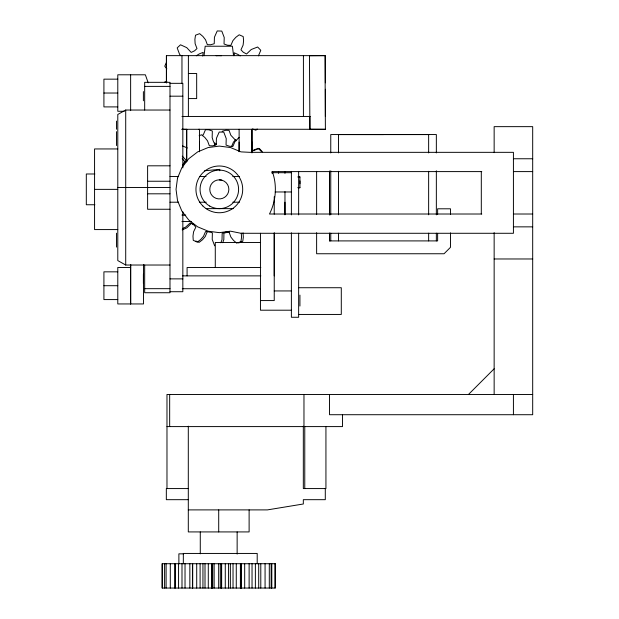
<?xml version="1.0" encoding="UTF-8"?>
<svg xmlns="http://www.w3.org/2000/svg" width="619" height="619" viewBox="0 0 619 619"><rect width="100%" height="100%" fill="white"/><g stroke="black" fill="none" stroke-linecap="round" stroke-linejoin="round"><path stroke-width="0.93" d="M143.507 264.483L143.5 303.952L117.788 303.944L117.788 267.47L130.632 267.47M166.418 55.64L166.418 82.838L166.418 55.64L325.377 55.64L325.377 82.838M251.964 152.731L251.964 129.278L186.69 129.294L186.69 161.752L186.69 129.309L181.963 129.27M199.535 151.787L199.535 142.146M239.12 151.763L239.12 142.122M251.964 142.122L251.964 152.792L251.956 129.239L325.393 129.301L325.006 55.633L309.461 55.741L309.902 129.255L325.393 129.301M274.24 275.873L274.248 232.759M284.964 202.212L284.964 214.739L284.964 191.611M299.929 183.742L299.929 180.918M329.47 240.907L329.47 233.185L329.47 240.907L437.633 240.907L437.633 233.348M329.47 171.424L329.47 214.847L329.47 170.983M272.105 173.335L272.112 171.409M214.731 145.651L214.77 142.857M219.714 170.728L219.745 169.366L204.595 170.751M204.053 55.702L205.183 46.232L232.411 46.232L233.541 55.702M202.723 56.089L203.225 52.344L199.419 53.861A38.533 38.533 0 0 0 196.308 55.795M222.732 242.718L223.83 239.599L223.923 233.092L229.177 232.024M220.867 242.78L222.012 239.669L222.182 233.162L225.811 232.125L229.092 232.218L230.895 237.085L233.564 240.474L236.806 243.213M231.723 146.216L233.394 142.223L235.638 139.6M166.55 62.171L164.762 66.202L166.844 68.879M258.402 55.849L260.792 50.301L257.643 47.005L251.244 49.505L246.54 54.008L243.236 52.197L240.961 49.822L243.112 45.094L243.592 40.808L243.221 36.583L239.189 34.796L235.8 37.349L232.945 40.583L230.879 45.342L227.599 45.249L224.032 44.011L224.225 37.504L221.788 31.082L217.23 30.95L214.429 37.225L214.236 43.732L210.615 44.761L207.334 44.669L205.539 39.794L202.877 36.405L199.635 33.658L195.511 35.206L194.892 39.407L195.132 43.717L197.004 48.561L194.598 50.797L191.194 52.414L186.76 47.648L180.516 44.792L177.181 47.895L179.587 54.325L180.856 55.687M182.938 164.762L184.748 161.458L182.172 158.774M202.289 135.739L203.427 134.447L205.5 129.688L208.781 129.781L212.34 131.019L212.155 137.526L213.122 140.691L214.592 143.948L216.41 144.003M468.459 394.481L494.148 368.792M182.412 165.188L184.207 163.509L186.064 160.22L182.249 156.143M257.195 129L255.864 130.238L252.521 128.953M251.5 152.05L252.877 150.796L259.338 148.467L262.402 151.841M239.158 137.364L234.949 141.627L232.891 146.393L229.61 146.308L226.043 145.078L226.221 138.563L223.776 132.149L219.219 132.025L216.426 138.3L216.248 144.807L212.627 145.844L209.346 145.759L207.543 140.884L204.874 137.503L201.632 134.756L199.156 135.693M169.993 110.035L125.711 110.035L117.788 114.476L117.788 260.584L125.711 265.025L169.993 265.025M251.817 150.874L258.177 148.281L261.38 151.531M182.528 228.504L185.561 227.173L190.381 222.801L193.639 224.697L195.844 227.127L193.577 231.8L192.981 236.071L193.244 240.304L197.244 242.145L200.633 239.584L203.481 236.342L205.547 231.576L208.827 231.668L212.387 232.899L212.209 239.406L214.661 245.828M238.671 242.95L242.772 241.333L243.329 237.123L243.027 232.821M237.626 242.903L240.923 241.65L241.534 237.448L241.294 233.146M182.172 229.881L186.837 227.862L191.472 223.289L193.971 224.612M164.538 82.141L166.898 81.383M222.136 131.298L225.765 130.269L229.045 130.361L230.833 135.236L236.094 140.823M219.327 179.835L216.859 180.152A9.533 9.533 0 0 0 209.787 189.368L210.112 191.836A9.533 9.533 0 0 0 228.535 191.836L228.868 189.368A9.533 9.533 0 0 0 221.795 180.16L219.327 179.827L221.795 180.152M181.978 129.309L186.69 129.309M188.385 73.522L196.672 73.522L196.672 98.576L188.385 98.576M117.788 79.155L103.915 79.155L103.915 106.901L117.788 106.901M169.993 83.333L182.837 83.333L182.837 167.919M144.676 86.389L169.993 86.389M103.915 93.028L117.788 93.028M169.993 96.185L182.837 96.185M124.21 111.273L117.788 111.273L117.788 74.791L145.372 74.791L148.189 82.845M181.963 116.457L310.104 116.457M198.676 129.301L199.535 129.301L199.535 151.26M338.469 134.586L428.642 134.586M117.788 148.947L94.568 148.947L94.568 229.579L117.788 229.579M513.422 158.758L532.688 158.758M169.993 165.807L147.608 165.807L147.608 209.253L169.993 209.253M481.783 171.602L272.329 171.602C277.266 185.267 276.074 201.067 269.474 214.012L481.783 214.012M513.422 171.602L532.688 171.602M272.051 172.701L291.387 172.701M94.854 173.985L86.312 173.985L86.312 204.75L94.854 204.75M169.993 176.523L178.527 176.523M199.403 176.523L206.042 176.523M232.767 176.523L239.483 176.523M298.033 176.872L299.929 176.872L299.929 187.797L298.033 187.797M298.033 177.057L299.929 177.057M147.608 181.243L169.993 181.243M117.788 187.526L169.993 187.526M298.033 187.611L299.929 187.611M94.568 189.368L117.788 189.368M275.192 191.967L291.387 191.967M147.608 193.809L169.993 193.809M169.993 202.212L178.527 202.212M199.403 202.212L206.289 202.212M232.767 202.212L239.483 202.212M206.204 208.634L233.324 208.634M513.422 214.012L532.688 214.012M181.909 215.064L185.754 215.064M181.909 221.486L191.511 221.486M513.422 226.856L532.688 226.856M260.622 242.47L215.28 242.47L215.28 267.524M494.148 258.974L532.688 258.974M260.831 267.524L187.085 267.524L187.085 275.873M117.788 271.834L103.915 271.834L103.915 299.581L117.788 299.581M182.59 275.873L260.831 275.873M169.993 278.875L182.837 278.875M103.915 285.707L117.788 285.707M298.644 287.727L341.293 287.727L341.293 314.444L298.644 314.444M144.676 288.671L169.993 288.671M182.288 288.717L260.429 288.717M274.24 290.938L291.387 290.938M169.993 291.719L182.837 291.719L182.837 211.799M260.452 300.571L274.24 300.571L274.24 233.278M291.387 310.204L260.452 310.204L260.452 233.278M532.688 394.481L166.975 394.481L166.975 488.569M166.975 426.592L342.5 426.592L342.5 414.715M188.3 488.569L166.333 488.569L166.333 499.68L188.3 499.68M188.3 509.894L267.423 509.894L303.325 503.99L303.325 499.68L325.292 499.68L325.292 488.569M183.626 553.827L178.883 553.827L178.883 563.716M383.556 134.586L338.469 134.547L338.469 152.916M209.725 231.754L207.264 231.723L205.26 236.512L202.452 239.793L199.101 242.393L195.859 241.015M182.528 145.922L187.325 147.987M239.12 129.278L239.12 151.237M309.887 129.216L309.887 116.411M234.477 55.64L234.183 52.801L237.944 54.433A38.533 38.533 0 0 1 240.249 55.919M278.565 171.409L278.565 173.328M513.422 394.481L513.422 414.715M494.148 152.661L494.148 126.647L532.688 126.647L532.688 414.715L329.525 414.715L329.525 394.481M494.148 232.636L494.148 394.481M481.303 171.602L481.303 214.012M450.477 214.576L450.477 208.796L437.633 208.796L437.633 214.46M450.477 232.876L450.477 247.329L444.055 253.751L316.626 253.751L316.626 232.682M436.349 152.916L436.349 134.547L330.763 134.547L330.763 152.916M436.349 170.798L436.349 214.847M436.349 233.17L436.349 240.907M428.642 134.547L428.642 152.916M428.642 171.293L428.642 214.801M428.642 233.17L428.642 240.907M338.469 171.293L338.469 214.801M338.469 233.17L338.469 240.907M330.763 170.798L330.763 214.847M330.763 233.17L330.763 240.907M325.934 426.592L325.934 488.569L303.325 488.569L303.325 426.166M325.377 89.26L325.377 116.457M316.626 171.378L316.626 214.483M304.765 426.592L304.765 488.584M303.968 394.481L303.968 426.592M303.418 55.64L303.418 116.457M299.929 295.116L299.929 306.034M298.644 171.362L298.644 214.894M298.644 233.239L298.644 317.268L291.387 317.268L291.387 232.814M291.387 171.362L291.387 214.894M284.964 171.401L284.964 173.328M275.068 563.716L275.068 588.05M274.24 196.749L274.24 214.151M271.795 563.716L271.795 588.05M271.145 563.716L271.145 588.05M269.304 563.716L269.304 588.05M265.071 563.716L265.071 588.05M260.792 563.716L260.792 588.05M258.703 563.716L258.703 588.05M257.202 563.716L257.202 553.44L183.332 553.44L183.332 563.716M255.376 563.716L255.376 588.05M252.034 563.716L252.034 588.05M249.117 509.894L249.117 531.922L188.3 531.922L188.3 426.166M249.124 563.716L249.124 588.05M244.683 563.716L244.683 588.05M241.278 563.716L241.278 588.05M241 563.716L241 588.05M240.76 563.716L240.76 588.05M240.389 563.716L240.389 588.05M237.139 531.922L237.139 554.082M236.272 563.716L236.272 588.05M233.03 563.716L233.03 588.05M230.361 563.716L230.361 588.05M228.558 563.716L228.558 588.05M225.277 563.716L225.277 588.05M221.648 563.716L221.648 588.05M221.478 563.716L221.478 588.05M220.333 563.716L220.333 588.05M218.708 509.894L218.708 531.922M218.685 563.716L218.685 588.05M214.128 563.716L214.128 588.05M212.65 563.716L212.65 588.05M211.853 563.716L211.853 588.05M211.683 563.716L211.683 588.05M208.293 563.716L208.293 588.05M205.013 563.716L205.013 588.05M202.947 563.716L202.947 588.05M200.277 531.922L200.277 553.827M200.099 563.716L200.099 588.05M196.71 563.716L196.71 588.05M192.71 563.716L192.71 588.05M192.447 563.716L192.447 588.05M189.847 563.716L189.847 588.05M188.385 55.64L188.385 116.457M185.027 563.716L185.027 588.05M181.963 55.64L181.963 83.635M181.994 563.716L181.994 588.05M178.566 563.716L178.566 588.05M175.502 563.716L175.502 588.05M174.604 563.716L174.604 588.05M170.295 563.716L170.295 588.05M169.668 394.481L169.668 426.592M166.101 563.716L166.101 588.05M164.6 563.716L164.6 588.05M162.302 563.716L162.302 588.05M144.676 110.035L144.676 82.327L169.993 82.327L169.993 292.733L144.676 292.733L144.676 265.025M143.391 91.573L143.391 100.789M143.391 274.263L143.391 283.487M130.632 74.791L130.632 110.631M125.711 110.035L125.711 265.025M116.519 121.1L116.519 129.255M116.519 131.646L116.519 145.566M116.519 233.185L116.519 247.105M216.155 55.756A30.408 30.408 0 0 1 221.44 55.756M130.655 264.483L130.655 303.952L130.655 264.506M177.514 178.164L176.036 189.368L177.514 200.571L181.839 211.017L188.718 219.977L197.685 226.856L208.123 231.181L219.327 232.659L230.531 231.181L240.969 233.286L513.422 233.286L513.422 152.336L249.937 152.336L240.969 151.879L230.531 147.554L219.327 146.084L208.123 147.554L197.685 151.879L188.718 158.758L181.839 167.726L177.514 178.164M275.254 563.716L162.116 563.716L162.116 588.05L275.254 588.05L275.254 563.716M202.792 205.903A23.375 23.375 0 0 0 241.905 195.418A23.375 23.375 0 0 0 213.276 166.79A23.375 23.375 0 0 0 202.792 205.903M209.694 206.057A19.266 19.266 0 0 0 238.594 189.368A19.266 19.266 0 0 0 209.694 172.686A19.266 19.266 0 0 0 209.694 206.057"/></g></svg>
